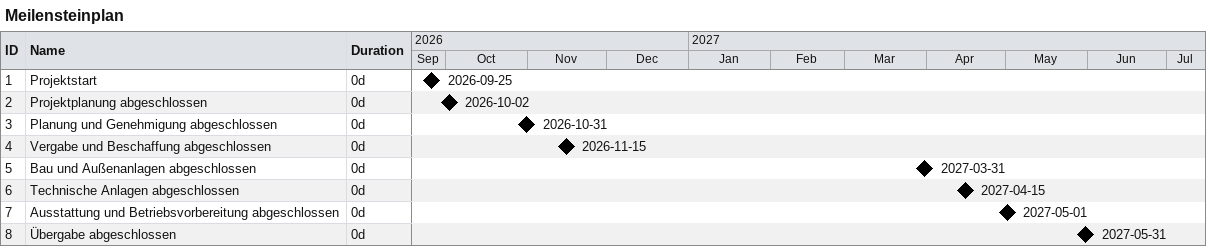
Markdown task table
Meilensteinplan

| ID | Task | Duration | Start | Finish |
|---|---|---|---|---|
| 1 | Projektstart | 0d | 2026-09-25 | 2026-09-25 |
| 2 | Projektplanung abgeschlossen | 0d | 2026-10-02 | 2026-10-02 |
| 3 | Planung und Genehmigung abgeschlossen | 0d | 2026-10-31 | 2026-10-31 |
| 4 | Vergabe und Beschaffung abgeschlossen | 0d | 2026-11-15 | 2026-11-15 |
| 5 | Bau und Außenanlagen abgeschlossen | 0d | 2027-03-31 | 2027-03-31 |
| 6 | Technische Anlagen abgeschlossen | 0d | 2027-04-15 | 2027-04-15 |
| 7 | Ausstattung und Betriebsvorbereitung abgeschlossen | 0d | 2027-05-01 | 2027-05-01 |
| 8 | Übergabe abgeschlossen | 0d | 2027-05-31 | 2027-05-31 |
